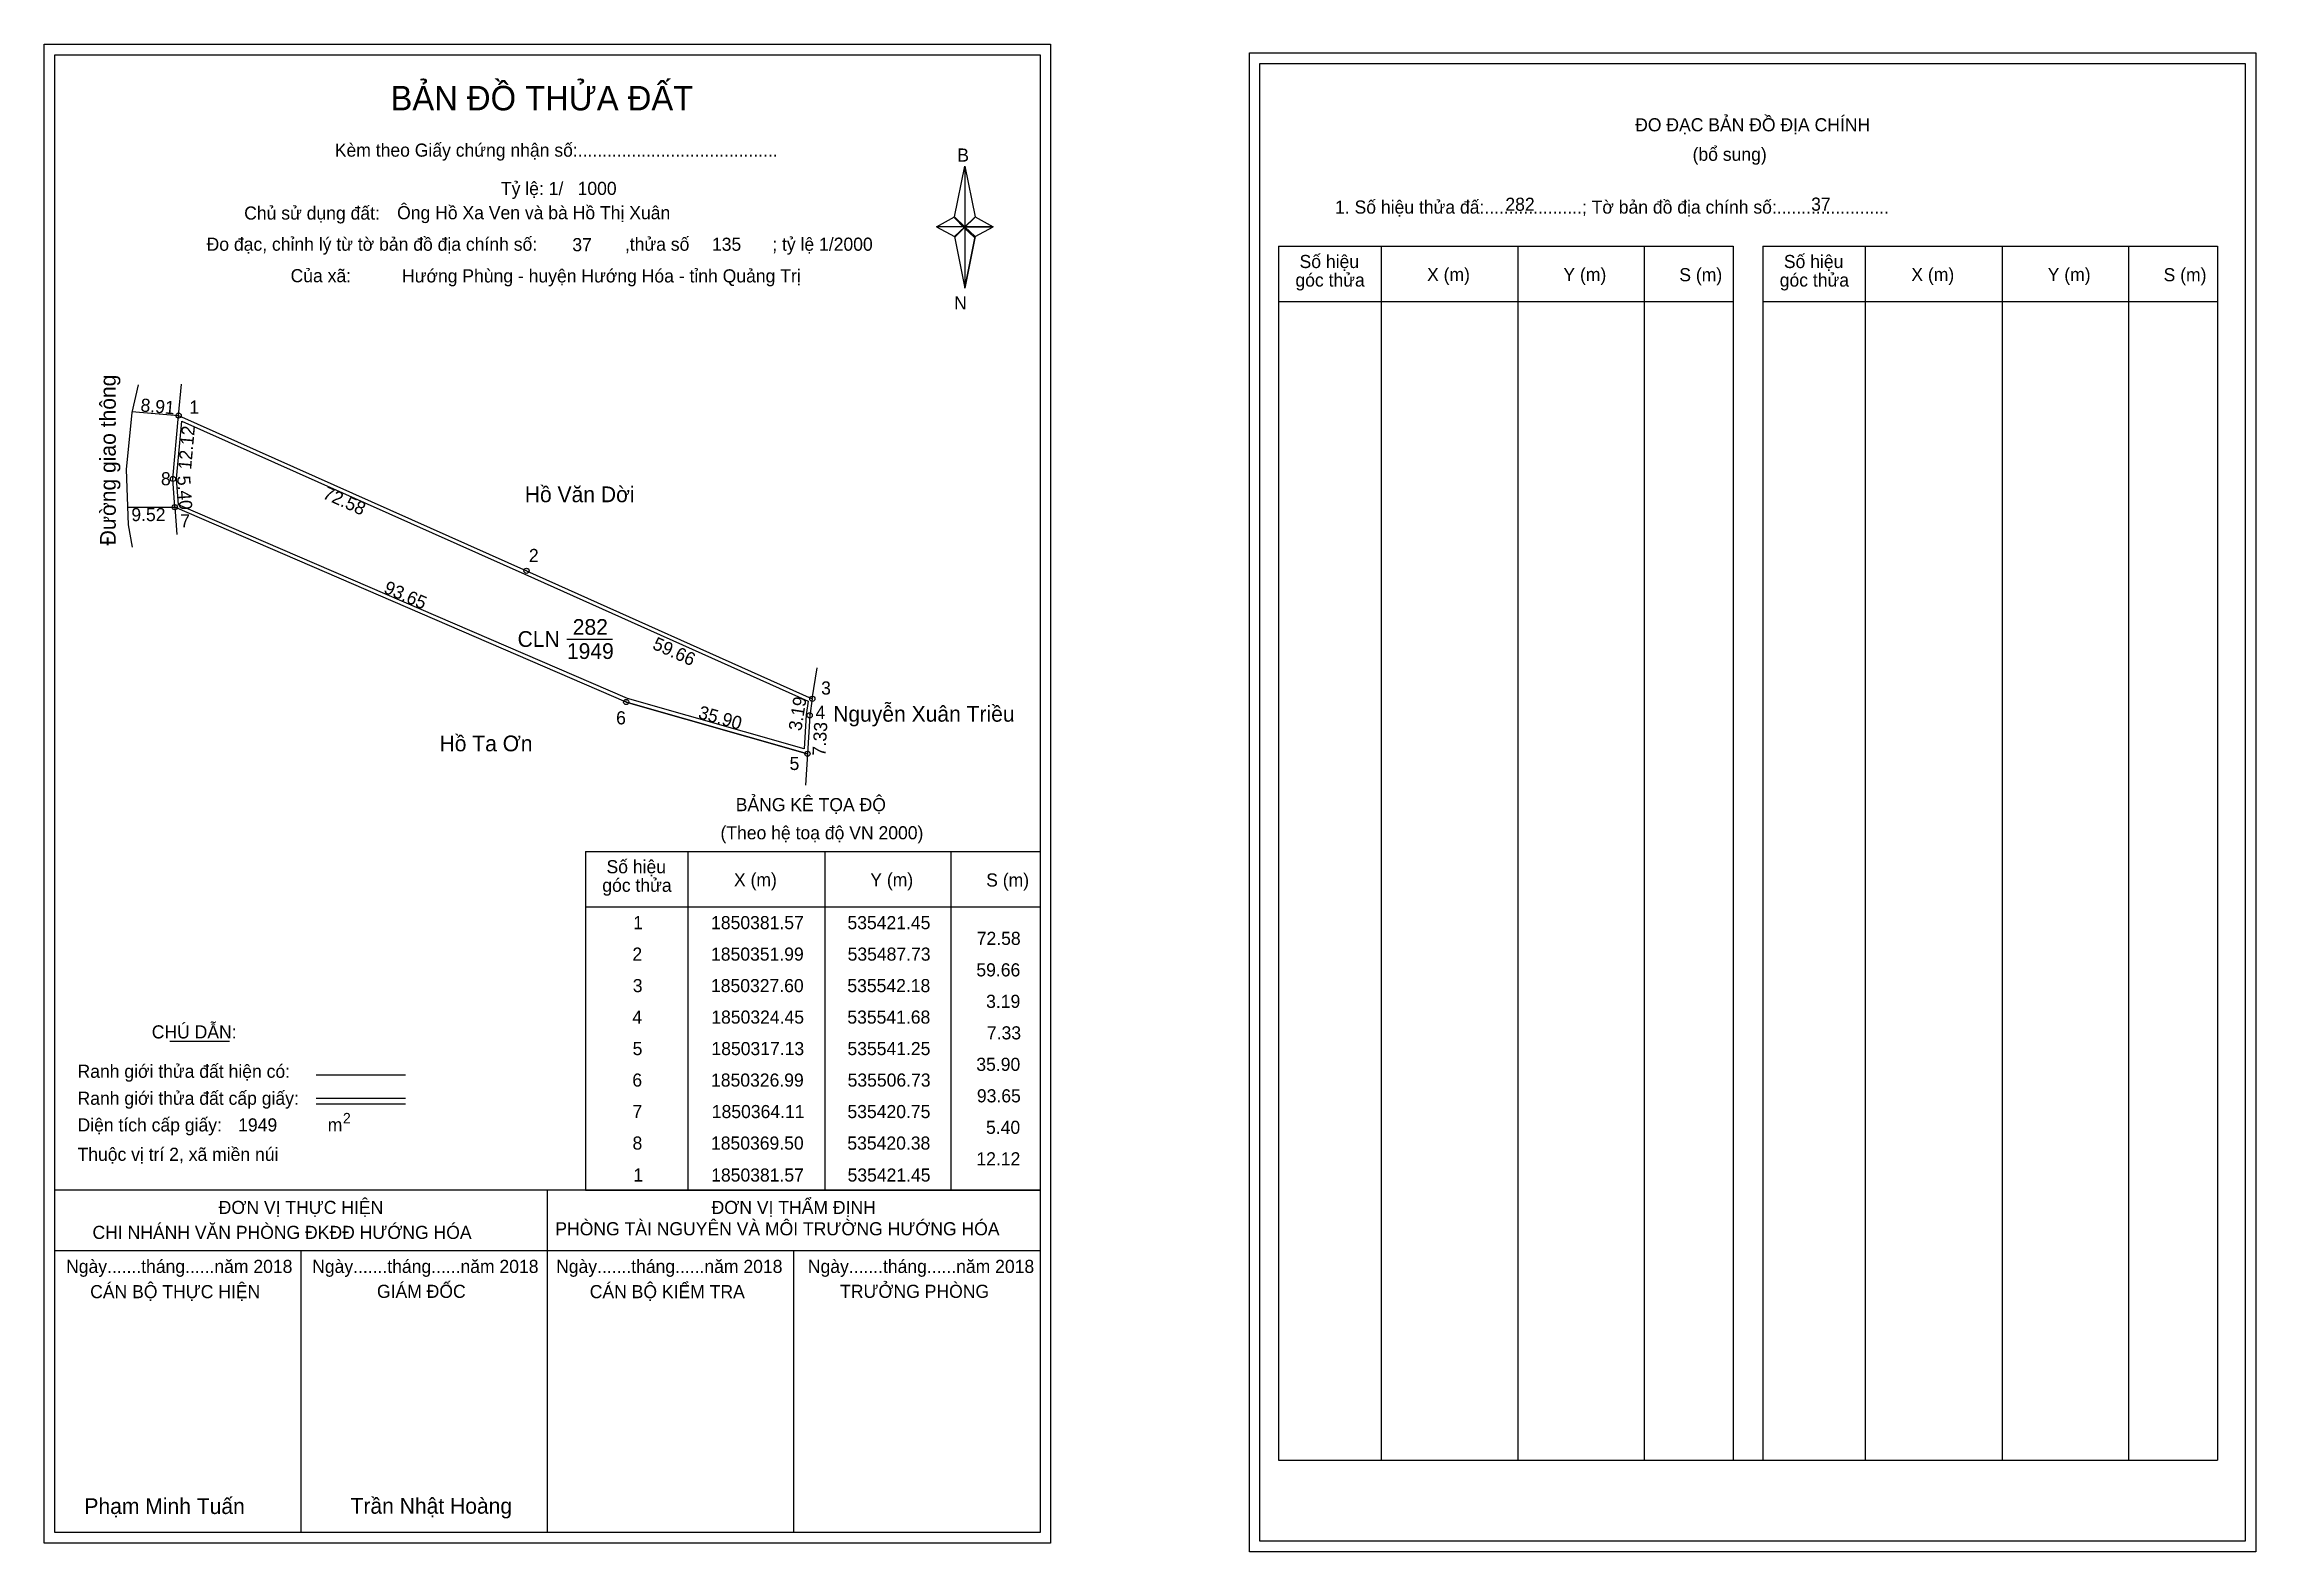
# Model space of a CAD drawing. Extents: x 535396 to 535817, y 1850165 to 1850452.
import ezdxf

# ---------------------------------------------------------------- set-up
doc = ezdxf.new("R2010")
doc.units = 0
for name, color, linetype in [('Level 1', 7, 'Continuous'), ('Level 10', 7, 'Continuous'), ('Level 11', 7, 'Continuous'), ('Level 13', 7, 'Continuous'), ('Level 23', 7, 'Continuous'), ('Level 27', 7, 'Continuous'), ('Level 3', 7, 'Continuous'), ('Level 36', 7, 'Continuous'), ('Level 49', 7, 'Continuous'), ('Level 5', 7, 'Continuous'), ('Level 53', 7, 'Continuous'), ('Level 55', 7, 'Continuous'), ('Level 6', 7, 'Continuous'), ('Level 63', 7, 'Continuous'), ('Level 9', 7, 'Continuous')]:
    doc.layers.add(name, color=color, linetype=linetype)

msp = doc.modelspace()

# ---------------------------------------------------------------- linework, layer by layer
at = {"layer": 'Level 1'}
for p, q in [((535397.86, 1850450.32), (535397.86, 1850450.32)), ((535627.45, 1850448.66), (535627.45, 1850448.66)), ((535569.28, 1850419.43), (535571.25, 1850429.07)), ((535571.25, 1850429.07), (535571.25, 1850417.55)), ((535571.25, 1850429.07), (535573.22, 1850419.43)), ((535565.84, 1850417.55), (535569.28, 1850419.43)), ((535569.28, 1850419.43), (535571.25, 1850417.55)), ((535571.1, 1850417.33), (535569.28, 1850419.22)), ((535571.25, 1850417.55), (535569.28, 1850415.71)), ((535571.1, 1850417.33), (535569.28, 1850415.49)), ((535569.28, 1850415.49), (535571.1, 1850417.33)), ((535573.07, 1850419.22), (535571.1, 1850417.33)), ((535571.1, 1850417.33), (535573.07, 1850419.22)), ((535573.07, 1850415.49), (535571.1, 1850417.33)), ((535573.22, 1850419.43), (535571.25, 1850417.55)), ((535571.25, 1850417.55), (535571.25, 1850405.85)), ((535571.25, 1850417.55), (535576.66, 1850417.55)), ((535571.25, 1850417.55), (535573.22, 1850415.71)), ((535573.22, 1850415.71), (535576.66, 1850417.55)), ((535569.28, 1850415.71), (535571.25, 1850405.85)), ((535573.22, 1850415.71), (535571.25, 1850405.85)), ((535630.99, 1850413.81), (535717.59, 1850413.81)), ((535650.58, 1850182.54), (535650.58, 1850413.81)), ((535676.65, 1850182.54), (535676.65, 1850413.81)), ((535700.62, 1850413.81), (535700.62, 1850182.54)), ((535717.59, 1850413.81), (535717.59, 1850182.54)), ((535723.24, 1850413.81), (535809.85, 1850413.81)), ((535742.83, 1850182.54), (535742.83, 1850413.81)), ((535768.91, 1850182.54), (535768.91, 1850413.81)), ((535792.88, 1850413.81), (535792.88, 1850182.54)), ((535809.85, 1850413.81), (535809.85, 1850182.54)), ((535630.99, 1850403.28), (535717.59, 1850403.28)), ((535723.24, 1850403.28), (535809.85, 1850403.28)), ((535498.95, 1850298.49), (535585.55, 1850298.49)), ((535518.54, 1850233.96), (535518.54, 1850298.49)), ((535544.61, 1850233.96), (535544.61, 1850298.49)), ((535568.59, 1850298.49), (535568.59, 1850233.96)), ((535498.95, 1850287.96), (535585.55, 1850287.96)), ((535419.78, 1850262.38), (535431.18, 1850262.38)), ((535447.64, 1850255.98), (535464.65, 1850255.98)), ((535447.64, 1850251.53), (535464.65, 1850251.53)), ((535447.64, 1850250.43), (535464.65, 1850250.43)), ((535504.69, 1850233.96), (535397.86, 1850233.96)), ((535585.55, 1850233.96), (535480.71, 1850233.96)), ((535491.71, 1850168.74), (535491.71, 1850233.96)), ((535498.95, 1850233.96), (535585.55, 1850233.96)), ((535585.56, 1850222.41), (535397.86, 1850222.41)), ((535444.78, 1850168.74), (535444.78, 1850222.41)), ((535538.63, 1850168.74), (535538.63, 1850222.41)), ((535630.99, 1850182.54), (535809.85, 1850182.54)), ((535585.55, 1850168.74), (535585.55, 1850168.74)), ((535815.15, 1850167.09), (535815.15, 1850167.09))]:
    msp.add_line(p, q, dxfattribs=at)
for points in [[(535569.28, 1850419.43), (535571.25, 1850429.07), (535571.25, 1850417.55)], [(535565.84, 1850417.55), (535569.28, 1850415.71), (535571.25, 1850417.55)], [(535571.25, 1850417.55), (535573.22, 1850419.43), (535576.66, 1850417.55)], [(535571.25, 1850417.55), (535571.25, 1850405.85), (535573.22, 1850415.71)]]:
    msp.add_lwpolyline(points, close=True, dxfattribs=at)
at = {"layer": 'Level 10'}
for p, q in [((535487.73, 1850351.99), (535542.18, 1850327.6)), ((535506.73, 1850326.99), (535541.25, 1850317.13))]:
    msp.add_line(p, q, dxfattribs=at)
for points in [[(535542.18, 1850327.6), (535541.68, 1850324.45), (535541.25, 1850317.13), (535506.73, 1850326.99), (535420.75, 1850364.11), (535420.38, 1850369.5), (535421.45, 1850381.57), (535487.73, 1850351.99)], [(535541.4, 1850327.18), (535540.98, 1850324.53), (535540.6, 1850318.04), (535506.97, 1850327.65), (535421.42, 1850364.58), (535421.08, 1850369.49), (535422.06, 1850380.53), (535487.44, 1850351.35)]]:
    msp.add_lwpolyline(points, close=True, dxfattribs=at)
at = {"layer": 'Level 11'}
for centre in [(535421.45, 1850381.57), (535420.38, 1850369.5), (535420.75, 1850364.11), (535487.73, 1850351.99), (535542.18, 1850327.6), (535542.18, 1850327.6), (535506.73, 1850326.99), (535541.68, 1850324.45), (535541.25, 1850317.13)]:
    msp.add_circle(centre, 0.5, dxfattribs=at)
at = {"layer": 'Level 23'}
for points in [[(535413.78, 1850387.4), (535412.55, 1850382.13), (535411.46, 1850371.31)], [(535411.46, 1850371.31), (535411.85, 1850360.77), (535412.58, 1850356.47)]]:
    msp.add_lwpolyline(points, dxfattribs=at)
at = {"layer": 'Level 27'}
for p, q in [((535421.45, 1850381.57), (535421.98, 1850387.55)), ((535420.75, 1850364.11), (535421.11, 1850358.93)), ((535542.18, 1850327.6), (535543.13, 1850333.52)), ((535541.25, 1850317.13), (535540.89, 1850311.14))]:
    msp.add_line(p, q, dxfattribs=at)
at = {"layer": 'Level 3'}
for p, q in [((535630.99, 1850413.81), (535630.99, 1850182.54)), ((535723.24, 1850413.81), (535723.24, 1850182.54)), ((535498.95, 1850298.49), (535498.95, 1850233.96))]:
    msp.add_line(p, q, dxfattribs=at)
at = {"layer": 'Level 5'}
for p, q in [((535412.57, 1850382.36), (535421.45, 1850381.57)), ((535411.73, 1850364.11), (535421.25, 1850364.11))]:
    msp.add_line(p, q, dxfattribs=at)
at = {"layer": 'Level 63'}
for points in [[(535395.86, 1850452.32), (535587.56, 1850452.32), (535587.56, 1850166.74), (535395.86, 1850166.74)], [(535397.86, 1850450.32), (535585.56, 1850450.32), (535585.56, 1850168.74), (535397.86, 1850168.74)], [(535625.46, 1850450.66), (535817.16, 1850450.66), (535817.16, 1850165.09), (535625.46, 1850165.09)], [(535627.46, 1850448.66), (535815.16, 1850448.66), (535815.16, 1850167.09), (535627.46, 1850167.09)]]:
    msp.add_lwpolyline(points, close=True, dxfattribs=at)
at = {"layer": 'Level 9'}
msp.add_line((535495.42, 1850338.99), (535504.11, 1850338.99), dxfattribs=at)

# ---------------------------------------------------------------- texts
at = {"layer": 'Level 1'}
for s, height, p in [('BẢN ĐỒ THỬA ĐẤT', 4.6657, (535461.82, 1850439.72)), ('ĐO ĐẠC BẢN ĐỒ ĐỊA CHÍNH', 2.5, (535698.93, 1850435.72)), ('Kèm theo Giấy chứng nhận số:.........................................', 2.5, (535451.21, 1850430.89)), ('B', 2.5, (535569.79, 1850429.95)), ('(bổ sung)', 2.5, (535709.87, 1850430.1)), ('Chủ sử dụng đất:', 2.5, (535433.95, 1850418.9)), ('1. Số hiệu thửa đấ:....................; Tờ bản đồ địa chính số:.......................', 2.5, (535641.76, 1850420.04)), ('Đo đạc, chỉnh lý từ tờ bản đồ địa chính số:                  ,thửa số                 ; tỷ lệ 1/2000', 2.5, (535426.79, 1850412.97)), ('Số hiệu', 2.5, (535635, 1850409.67)), ('Số hiệu', 2.5, (535727.26, 1850409.67)), ('Của xã:', 2.5, (535442.79, 1850406.97)), ('góc thửa', 2.5, (535634.21, 1850406.14)), ('X (m)', 2.5, (535659.28, 1850407.2)), ('Y (m)', 2.5, (535685.26, 1850407.2)), ('S (m)', 2.5, (535707.34, 1850407.15)), ('góc thửa', 2.5, (535726.47, 1850406.14)), ('X (m)', 2.5, (535751.54, 1850407.2)), ('Y (m)', 2.5, (535777.52, 1850407.2)), ('S (m)', 2.5, (535799.6, 1850407.15)), ('N', 2.5, (535569.19, 1850401.78)), ('BẢNG KÊ TỌA ĐỘ', 2.5, (535527.59, 1850306.19)), ('(Theo hệ toạ độ VN 2000)', 2.5, (535524.68, 1850300.83)), ('Số hiệu', 2.5, (535502.97, 1850294.36)), ('X (m)', 2.5, (535527.25, 1850291.88)), ('Y (m)', 2.5, (535553.22, 1850291.88)), ('S (m)', 2.5, (535575.3, 1850291.83)), ('góc thửa', 2.5, (535502.17, 1850290.83)), ('CHÚ DẪN:', 2.5, (535416.34, 1850262.89)), ('Ranh giới thửa đất hiện có:', 2.5, (535402.2, 1850255.39)), ('Ranh giới thửa đất cấp giấy:', 2.5, (535402.2, 1850250.25)), ('Diện tích cấp giấy:', 2.5, (535402.2, 1850245.17)), ('2', 2, (535452.76, 1850246.7)), ('m', 2.5, (535449.86, 1850245.19)), ('Thuộc vị trí 2, xã miền núi', 2.5, (535402.2, 1850239.57)), ('ĐƠN VỊ THỰC HIỆN', 2.5, (535429.09, 1850229.45)), ('ĐƠN VỊ THẨM ĐỊNH', 2.5, (535522.99, 1850229.45)), ('CHI NHÁNH VĂN PHÒNG ĐKĐĐ HƯỚNG HÓA', 2.5, (535405.05, 1850224.69)), ('PHÒNG TÀI NGUYÊN VÀ MÔI TRƯỜNG HƯỚNG HÓA', 2.5, (535493.22, 1850225.38)), ('Ngày.......tháng......năm 2018', 2.5, (535400.02, 1850218.21)), ('Ngày.......tháng......năm 2018', 2.5, (535446.9, 1850218.21)), ('Ngày.......tháng......năm 2018', 2.5, (535493.37, 1850218.21)), ('Ngày.......tháng......năm 2018', 2.5, (535541.33, 1850218.21)), ('CÁN BỘ THỰC HIỆN', 2.5, (535404.61, 1850213.4)), ('GIÁM ĐỐC', 2.5, (535459.24, 1850213.46)), ('CÁN BỘ KIỂM TRA', 2.5, (535499.78, 1850213.4)), ('TRƯỞNG PHÒNG', 2.5, (535547.47, 1850213.46)), ('Phạm Minh Tuấn', 3, (535403.51, 1850172.28)), ('Trần Nhật Hoàng', 3, (535454.21, 1850172.33))]:
    msp.add_text(s, height=height, dxfattribs=at).set_placement(p)
at = {"layer": 'Level 11'}
msp.add_text('Tỷ lệ: 1/', height=2.5, dxfattribs=at).set_placement((535482.86, 1850423.58))
at = {"layer": 'Level 13'}
for s, p in [('282', (535496.54, 1850339.79)), ('CLN', (535486.03, 1850337.49)), ('1949', (535495.43, 1850335.19))]:
    msp.add_text(s, height=3, dxfattribs=at).set_placement(p)
at = {"layer": 'Level 36'}
msp.add_text('Đường giao thông', height=3, rotation=90, dxfattribs=at).set_placement((535409.48, 1850356.84))
for s, p in [('Hồ Văn Dời', (535487.4, 1850365.06)), ('Nguyễn Xuân Triều', (535546.15, 1850323.24)), ('Hồ Ta Ơn', (535471.16, 1850317.6))]:
    msp.add_text(s, height=3, dxfattribs=at).set_placement(p)
at = {"layer": 'Level 49'}
for s, rotation, p in [('12.12', 84.934, (535423.84, 1850371.18)), ('5.40', 273.9269, (535421.15, 1850370.02)), ('72.58', 335.9493, (535448.72, 1850365.89)), ('93.65', 336.6488, (535460.35, 1850347.88)), ('59.66', 335.8708, (535511.55, 1850337.2)), ('35.90', 344.059, (535520.28, 1850323.95)), ('3.19', 80.9807, (535540.08, 1850321.38)), ('7.33', 86.6381, (535544.67, 1850316.62))]:
    msp.add_text(s, height=2.5, rotation=rotation, dxfattribs=at).set_placement(p)
at = {"layer": 'Level 5'}
msp.add_text('8.91', height=2.5, rotation=354.934, dxfattribs=at).set_placement((535414.12, 1850382.36))
msp.add_text('9.52', height=2.5, dxfattribs=at).set_placement((535412.45, 1850361.45))
at = {"layer": 'Level 53'}
for s, p in [('1', (535508.05, 1850283.71)), ('1850381.57', (535522.89, 1850283.71)), ('535421.45', (535548.87, 1850283.71)), ('72.58', (535573.5, 1850280.71)), ('2', (535507.9, 1850277.71)), ('1850351.99', (535522.88, 1850277.71)), ('535487.73', (535548.9, 1850277.71)), ('3', (535507.98, 1850271.71)), ('1850327.60', (535522.87, 1850271.71)), ('535542.18', (535548.85, 1850271.71)), ('59.66', (535573.43, 1850274.71)), ('3.19', (535575.29, 1850268.71)), ('4', (535507.89, 1850265.71)), ('1850324.45', (535522.93, 1850265.71)), ('535541.68', (535548.85, 1850265.71)), ('7.33', (535575.44, 1850262.71)), ('5', (535507.95, 1850259.71)), ('1850317.13', (535522.96, 1850259.71)), ('535541.25', (535548.87, 1850259.71)), ('35.90', (535573.42, 1850256.71)), ('6', (535507.89, 1850253.71)), ('1850326.99', (535522.88, 1850253.71)), ('535506.73', (535548.9, 1850253.71)), ('93.65', (535573.53, 1850250.71)), ('7', (535507.91, 1850247.71)), ('1850364.11', (535523.03, 1850247.71)), ('535420.75', (535548.87, 1850247.71)), ('8', (535507.93, 1850241.71)), ('1850369.50', (535522.87, 1850241.71)), ('535420.38', (535548.85, 1850241.71)), ('5.40', (535575.27, 1850244.71)), ('12.12', (535573.44, 1850238.71)), ('1', (535508.07, 1850235.62)), ('1850381.57', (535522.91, 1850235.62)), ('535421.45', (535548.89, 1850235.62))]:
    msp.add_text(s, height=2.5, dxfattribs=at).set_placement(p)
at = {"layer": 'Level 55'}
for s, height, p in [('284', 0.11, (535421.33, 1850381.46)), ('1', 0.4, (535421.34, 1850381.57)), ('8', 0.4, (535420.25, 1850369.5)), ('7', 0.4, (535420.62, 1850364.11)), ('283', 0.11, (535420.63, 1850364)), ('283', 0.11, (535420.63, 1850364)), ('2', 0.4, (535487.59, 1850351.99)), ('284', 0.11, (535487.61, 1850351.88)), ('3', 0.4, (535542.06, 1850327.6)), ('6', 0.4, (535506.59, 1850326.99)), ('283', 0.11, (535506.61, 1850326.88)), ('283', 0.11, (535506.61, 1850326.88)), ('4', 0.4, (535541.54, 1850324.45)), ('0', 0.11, (535541.64, 1850324.34)), ('0', 0.11, (535541.64, 1850324.34)), ('284', 0.11, (535542.06, 1850327.49)), ('0', 0.11, (535542.14, 1850327.49)), ('0', 0.11, (535542.14, 1850327.49)), ('5', 0.4, (535541.12, 1850317.13)), ('283', 0.11, (535541.13, 1850317.02)), ('283', 0.11, (535541.13, 1850317.02)), ('0', 0.11, (535541.21, 1850317.02)), ('0', 0.11, (535541.21, 1850317.02))]:
    msp.add_text(s, height=height, dxfattribs=at).set_placement(p)
at = {"layer": 'Level 6'}
for s, p in [('1000', (535497.46, 1850423.6)), ('Ông Hồ Xa Ven và bà Hồ Thị Xuân', (535463.08, 1850418.97)), ('282', (535674.21, 1850420.58)), ('37', (535732.46, 1850420.6)), ('37', (535496.46, 1850412.88)), ('135', (535523.06, 1850412.96)), (' Hướng Phùng - huyện Hướng Hóa - tỉnh Quảng Trị', (535463.09, 1850406.93)), ('1949', (535432.8, 1850245.17))]:
    msp.add_text(s, height=2.5, dxfattribs=at).set_placement(p)
at = {"layer": 'Level 9'}
for s, p in [('1', (535423.51, 1850381.94)), ('8', (535418.09, 1850368.28)), ('7', (535421.76, 1850360.25)), ('2', (535488.19, 1850353.66)), ('3', (535543.86, 1850328.41)), ('6', (535504.8, 1850322.73)), ('4', (535542.79, 1850323.77)), ('5', (535537.84, 1850314.03))]:
    msp.add_text(s, height=2.5, dxfattribs=at).set_placement(p)

doc.saveas('drawing.dxf')
